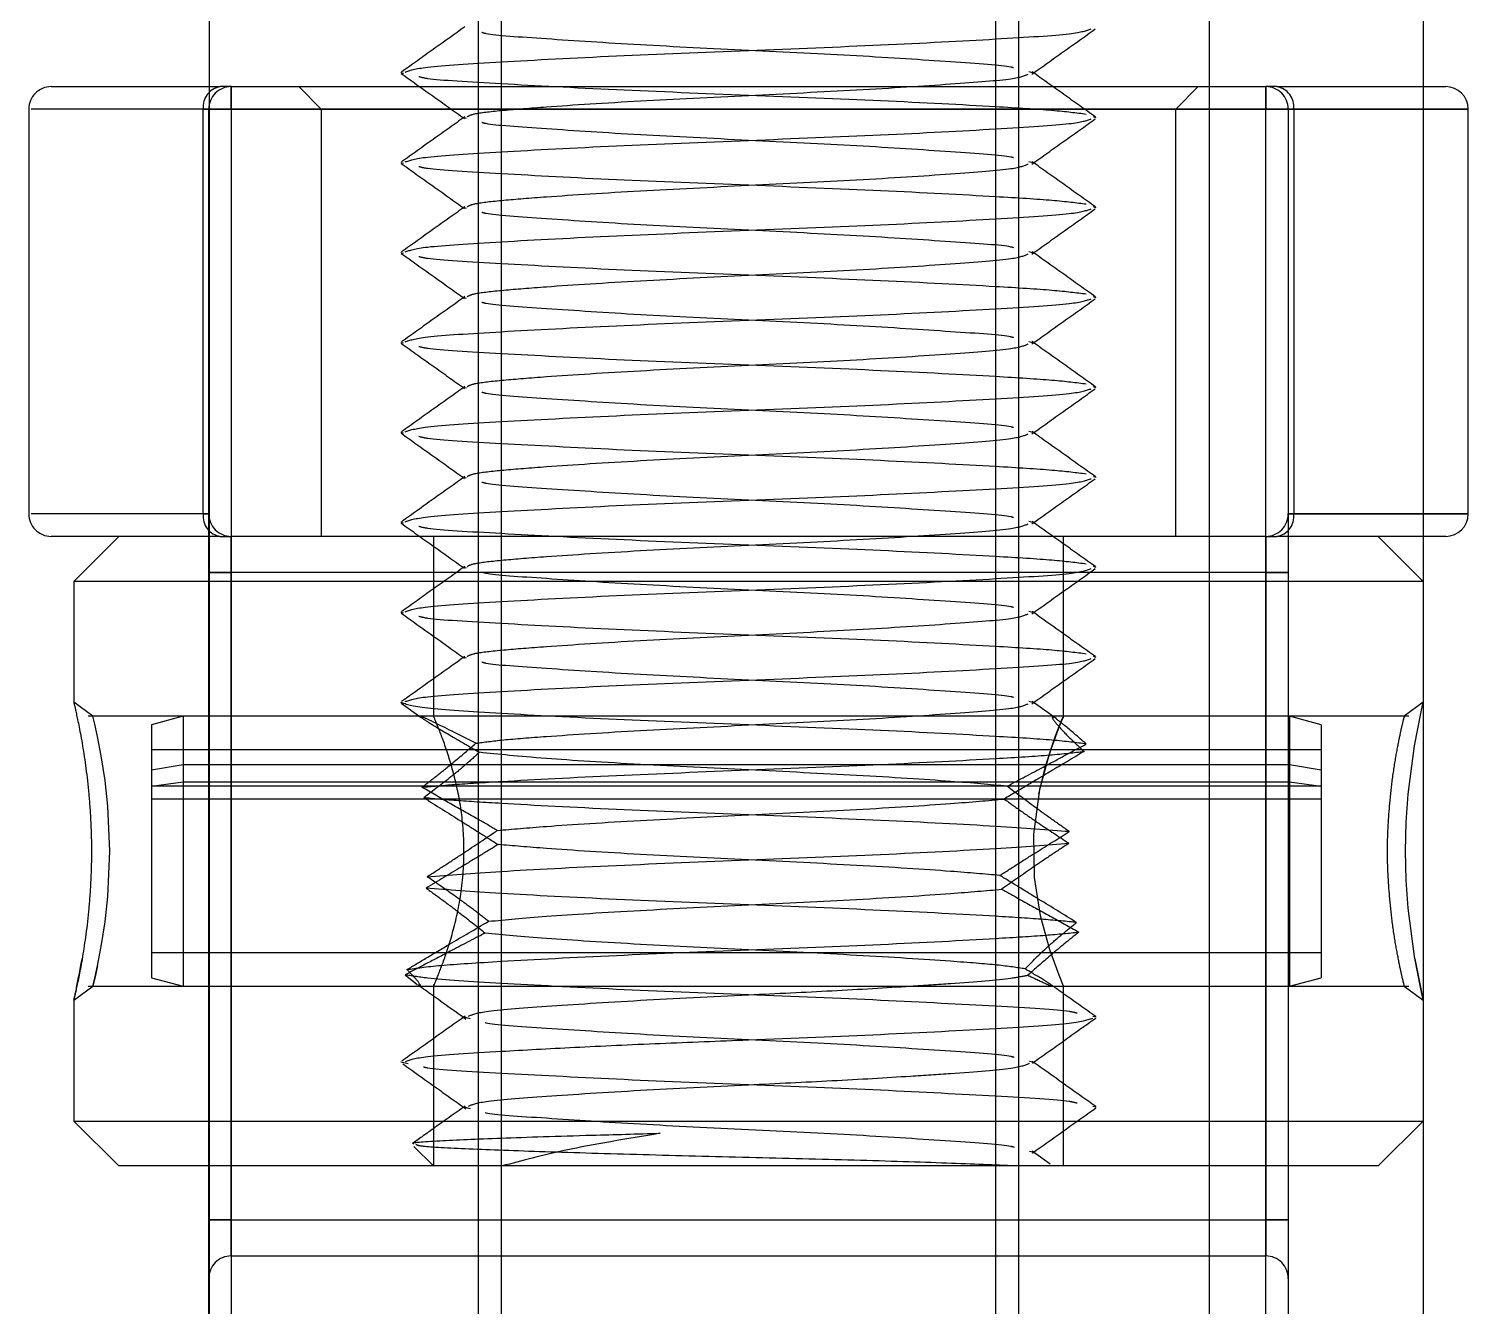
# Model space of a CAD drawing. Header units: metres. Extents: x 0 to 63075, y 0 to 44550.
# Drawn here: x 14191.33 to 14223.33, y 26987.41 to 27015.82 of the extents above; entities that cross this region are included whole.
import ezdxf

# ---------------------------------------------------------------- set-up
doc = ezdxf.new("R2010")
doc.units = ezdxf.units.M
doc.header["$LTSCALE"] = 75
doc.linetypes.add('HIDDEN2', pattern=[4.7625, 3.175, -1.5875])
for name, color, linetype in [('SDM', 7, 'Continuous'), ('SL4', 4, 'Continuous'), ('ST1', 7, 'HIDDEN2')]:
    doc.layers.add(name, color=color, linetype=linetype)

# ---------------------------------------------------------------- blocks, each defined once
blk = doc.blocks.new('A$Cb6dca9d5')
at = {"layer": 'SL4'}
for p, q in [((371.108, 378.194), (371.108, 86.437)), ((375.865, 378.019), (375.865, 91.194)), ((348.878, 344.217), (348.878, 117.694)), ((375.865, 274.763), (376.365, 274.763)), ((376.865, 274.263), (375.865, 274.263)), ((376.865, 265.263), (376.865, 274.263)), ((375.865, 265.263), (376.865, 265.263)), ((376.365, 264.763), (375.865, 264.763))]:
    blk.add_line(p, q, dxfattribs=at)
for centre, start, end in [((376.365, 274.263), 0, 90), ((376.365, 265.263), 270, 0)]:
    blk.add_arc(centre, 0.5, start, end, dxfattribs=at)
at = {"layer": 'ST1'}
for p, q in [((348.878, 381.194), (348.878, 81.194)), ((371.108, 381.194), (371.108, 86.437)), ((354.865, 121.694), (354.865, 340.694)), ((355.365, 340.694), (355.365, 121.694)), ((366.365, 121.694), (366.365, 340.694)), ((366.865, 340.694), (366.865, 121.694)), ((353.194, 275.056), (353.138, 275.069)), ((367.186, 275.069), (367.098, 275.092)), ((345.365, 274.763), (349.123, 274.763)), ((349.365, 274.763), (349.123, 274.763)), ((349.365, 274.263), (349.365, 274.763)), ((349.365, 274.763), (372.365, 274.763)), ((349.365, 274.763), (349.365, 274.263)), ((350.865, 274.763), (351.365, 274.263)), ((370.365, 274.263), (370.865, 274.763)), ((372.365, 274.263), (372.365, 274.763)), ((372.607, 274.763), (372.365, 274.763)), ((372.365, 274.763), (372.365, 274.263)), ((372.607, 274.763), (375.865, 274.763)), ((344.865, 274.263), (344.865, 265.263)), ((348.744, 274.263), (344.915, 274.263)), ((348.865, 274.263), (348.744, 274.263)), ((348.744, 265.263), (348.744, 274.263)), ((348.744, 274.263), (348.865, 274.263)), ((348.865, 274.263), (349.365, 274.263)), ((348.865, 241.913), (348.865, 274.263)), ((349.365, 274.263), (348.865, 274.263)), ((372.365, 274.263), (349.365, 274.263)), ((349.365, 274.263), (349.365, 241.913)), ((349.365, 274.263), (351.365, 274.263)), ((351.365, 274.263), (370.365, 274.263)), ((351.365, 274.263), (351.365, 264.763)), ((370.365, 264.763), (370.365, 274.263)), ((370.365, 274.263), (372.365, 274.263)), ((372.365, 274.263), (372.865, 274.263)), ((372.365, 241.913), (372.365, 274.263)), ((372.865, 274.263), (372.365, 274.263)), ((372.865, 274.263), (372.865, 241.913)), ((372.865, 274.263), (372.986, 274.263)), ((372.986, 274.263), (372.865, 274.263)), ((372.986, 274.263), (372.986, 265.263)), ((372.986, 274.263), (376.865, 274.263)), ((375.865, 274.263), (372.986, 274.263)), ((354.597, 274.055), (354.544, 274.069)), ((368.592, 274.069), (368.534, 274.09)), ((353.194, 273.056), (353.138, 273.069)), ((367.186, 273.069), (367.098, 273.092)), ((354.597, 272.055), (354.544, 272.069)), ((368.592, 272.069), (368.534, 272.09)), ((353.194, 271.056), (353.138, 271.069)), ((367.186, 271.069), (367.098, 271.092)), ((368.592, 270.069), (368.534, 270.09)), ((354.597, 270.055), (354.544, 270.069)), ((353.194, 269.056), (353.138, 269.069)), ((367.186, 269.069), (367.098, 269.092)), ((354.597, 268.055), (354.544, 268.069)), ((368.592, 268.069), (368.534, 268.09)), ((353.194, 267.056), (353.138, 267.069)), ((367.186, 267.069), (367.098, 267.092)), ((354.597, 266.055), (354.544, 266.069)), ((368.592, 266.069), (368.534, 266.09)), ((348.744, 265.263), (344.915, 265.263)), ((348.865, 265.263), (348.744, 265.263)), ((348.744, 265.263), (348.865, 265.263)), ((353.194, 265.056), (353.138, 265.069)), ((367.186, 265.069), (367.098, 265.092)), ((372.865, 265.263), (372.986, 265.263)), ((372.986, 265.263), (372.865, 265.263)), ((372.986, 265.263), (375.865, 265.263)), ((376.865, 265.263), (372.986, 265.263)), ((349.123, 264.763), (345.365, 264.763)), ((346.865, 264.763), (345.865, 263.763)), ((349.123, 264.763), (349.365, 264.763)), ((349.365, 263.963), (349.365, 264.763)), ((372.365, 264.763), (349.365, 264.763)), ((349.365, 264.763), (349.365, 263.963)), ((353.865, 264.763), (353.865, 260.763)), ((367.865, 260.724), (367.865, 264.763)), ((372.365, 264.763), (372.365, 263.963)), ((372.365, 264.763), (372.607, 264.763)), ((372.365, 263.963), (372.365, 264.763)), ((375.865, 264.763), (372.607, 264.763)), ((375.865, 263.763), (374.865, 264.763)), ((354.597, 264.055), (354.544, 264.069)), ((368.592, 264.069), (368.534, 264.09)), ((375.865, 263.763), (345.865, 263.763)), ((345.865, 263.763), (345.865, 261.077)), ((349.365, 263.963), (348.865, 263.963)), ((348.865, 263.963), (349.365, 263.963)), ((349.365, 249.563), (349.365, 263.963)), ((372.365, 263.963), (349.365, 263.963)), ((372.865, 263.963), (372.365, 263.963)), ((372.365, 263.963), (372.365, 249.563)), ((372.365, 263.963), (372.865, 263.963)), ((353.194, 263.056), (353.138, 263.069)), ((367.186, 263.069), (367.098, 263.092)), ((368.592, 262.069), (368.534, 262.09)), ((354.597, 262.055), (354.544, 262.069)), ((346.286, 260.763), (345.865, 261.077)), ((353.143, 261.056), (353.591, 260.737)), ((367.186, 261.069), (367.098, 261.092)), ((367.702, 260.713), (367.169, 261.093)), ((375.865, 261.077), (375.444, 260.763)), ((353.865, 260.763), (346.186, 260.763)), ((348.295, 260.763), (347.595, 260.575)), ((347.595, 260.575), (347.595, 254.95)), ((348.295, 260.763), (348.295, 254.763)), ((372.895, 260.763), (348.295, 260.763)), ((367.642, 260.763), (353.583, 260.763)), ((375.544, 260.763), (367.848, 260.763)), ((372.895, 260.763), (372.895, 254.763)), ((373.595, 260.575), (372.895, 260.763)), ((373.595, 260.575), (373.595, 254.95)), ((373.595, 260.013), (347.595, 260.013)), ((347.595, 259.569), (348.295, 259.689)), ((348.295, 259.689), (372.895, 259.689)), ((372.895, 259.689), (373.595, 259.569)), ((347.595, 259.21), (348.295, 259.306)), ((373.595, 259.208), (347.595, 259.208)), ((348.295, 259.306), (372.895, 259.306)), ((372.895, 259.306), (373.595, 259.21)), ((373.595, 258.92), (347.595, 258.92)), ((347.595, 255.513), (373.595, 255.513)), ((345.865, 254.448), (346.286, 254.763)), ((346.186, 254.763), (353.882, 254.763)), ((347.595, 254.95), (348.295, 254.763)), ((348.295, 254.763), (372.895, 254.763)), ((353.233, 255.016), (353.5, 254.8)), ((353.379, 254.892), (353.446, 254.844)), ((353.542, 254.763), (367.602, 254.763)), ((353.865, 254.801), (353.865, 250.763)), ((367.865, 250.763), (367.865, 254.763)), ((367.865, 254.763), (375.544, 254.763)), ((372.895, 254.763), (373.595, 254.95)), ((375.444, 254.763), (375.865, 254.448)), ((345.865, 254.449), (345.865, 251.763)), ((368.592, 254.069), (368.517, 254.085)), ((354.682, 254.032), (354.544, 254.069)), ((353.299, 253.034), (353.138, 253.069)), ((367.186, 253.069), (367.111, 253.088)), ((354.682, 252.032), (354.544, 252.069)), ((368.592, 252.069), (368.517, 252.085)), ((345.865, 251.763), (375.865, 251.763)), ((345.865, 251.763), (346.865, 250.763)), ((374.865, 250.763), (375.865, 251.763)), ((353.428, 251.2), (353.865, 250.763)), ((367.186, 251.069), (367.111, 251.088)), ((367.573, 250.805), (367.174, 251.09)), ((374.865, 250.763), (346.865, 250.763)), ((349.365, 249.563), (348.865, 249.563)), ((348.865, 249.563), (349.365, 249.563)), ((349.365, 248.763), (349.365, 249.563)), ((349.365, 249.563), (372.365, 249.563)), ((349.365, 249.563), (349.365, 248.763)), ((372.865, 249.563), (372.365, 249.563)), ((372.365, 249.563), (372.365, 248.763)), ((372.365, 248.763), (372.365, 249.563)), ((372.365, 249.563), (372.865, 249.563)), ((349.365, 248.763), (372.365, 248.763))]:
    blk.add_line(p, q, dxfattribs=at)
at = {"layer": 'ST1', "flags": 128}
for points in [[(375.679, 255.37), (375.808, 254.704), (375.865, 254.448), (375.808, 254.704), (375.67, 255.42), (375.531, 256.495), (375.487, 257.121), (375.472, 257.765), (375.487, 258.407), (375.531, 259.034), (375.67, 260.108), (375.808, 260.822), (375.865, 261.077), (375.865, 261.077)], [(346.393, 255.211), (346.334, 254.94), (346.286, 254.763), (346.334, 254.939), (346.393, 255.21), (346.476, 255.642), (346.56, 256.192), (346.62, 256.756), (346.668, 257.762), (346.62, 258.767), (346.56, 259.332), (346.476, 259.882), (346.393, 260.314), (346.334, 260.585), (346.286, 260.763), (346.286, 260.763)], [(367.323, 259.033), (367.473, 259.676), (367.691, 260.33), (367.841, 260.706), (367.854, 260.736), (367.746, 260.473), (367.555, 259.943), (367.337, 259.137), (367.201, 258.144), (367.216, 257.181), (367.35, 256.33), (367.556, 255.578), (367.762, 255.012), (367.862, 254.769), (367.865, 254.763), (367.865, 254.763)]]:
    blk.add_lwpolyline(points, dxfattribs=at)
at = {"layer": 'ST1'}
for centre, radius, start, end in [((345.365, 274.263), 0.5, 90, 180), ((349.193, 274.316), 0.452, 98.9432, 186.7634), ((349.365, 274.263), 0.5, 90, 180), ((372.365, 274.263), 0.5, 0, 90), ((372.537, 274.316), 0.452, 353.2366, 81.0568), ((345.365, 265.263), 0.5, 180, 270), ((349.193, 265.209), 0.452, 173.2366, 261.0568), ((349.365, 265.263), 0.5, 180, 270), ((372.365, 265.263), 0.5, 270, 0), ((372.537, 265.209), 0.452, 278.9432, 6.7634), ((349.365, 248.263), 0.5, 90, 180), ((372.365, 248.263), 0.5, 0, 90)]:
    blk.add_arc(centre, radius, start, end, dxfattribs=at)
for points, knots in [([(354.561, 276.093), (354.326, 275.926), (353.856, 275.591), (353.386, 275.256), (353.151, 275.088)], [0, 0, 0, 0, 0.4999079, 1, 1, 1, 1]), ([(353.229, 275.088), (353.334, 275.125), (353.561, 275.205), (355.282, 275.312), (357.822, 275.448), (360.865, 275.569), (363.908, 275.689), (366.447, 275.825), (368.157, 275.931), (368.382, 276.01), (368.485, 276.046)], [0, 0, 0, 0, 0.1117583, 0.2393882, 0.3722641, 0.5017472, 0.6312302, 0.7641061, 0.891736, 1, 1, 1, 1]), ([(366.759, 275.181), (366.74, 275.186), (366.578, 275.234), (365.389, 275.311), (363.365, 275.448), (360.865, 275.569), (358.367, 275.689), (356.334, 275.826), (355.127, 275.906), (354.964, 275.957), (354.936, 275.966)], [0, 0, 0, 0, 0.020732, 0.175704, 0.337058, 0.494284, 0.651511, 0.812864, 0.967837, 1, 1, 1, 1]), ([(367.164, 275.041), (367.399, 275.208), (367.869, 275.543), (368.339, 275.878), (368.574, 276.045)], [0, 0, 0, 0, 0.499911, 1, 1, 1, 1]), ([(353.143, 275.056), (353.377, 274.889), (353.847, 274.555), (354.316, 274.221), (354.55, 274.053)], [0, 0, 0, 0, 0.500033, 1, 1, 1, 1]), ([(368.375, 274.147), (368.156, 274.175), (367.718, 274.232), (366.214, 274.325), (363.905, 274.448), (360.868, 274.569), (357.814, 274.689), (355.313, 274.826), (353.794, 274.912), (353.589, 274.968), (353.537, 274.983)], [0, 0, 0, 0, 0.103388, 0.206233, 0.357671, 0.505243, 0.652814, 0.804253, 0.949712, 1, 1, 1, 1]), ([(354.609, 274.092), (354.65, 274.116), (354.738, 274.168), (355.379, 274.238), (356.52, 274.328), (358.382, 274.448), (360.863, 274.569), (363.355, 274.689), (365.43, 274.825), (366.819, 274.93), (367.002, 275.007), (367.085, 275.042)], [0, 0, 0, 0, 0.072607, 0.155069, 0.237884, 0.371691, 0.502076, 0.632461, 0.766268, 0.894784, 1, 1, 1, 1]), ([(368.577, 274.09), (368.342, 274.257), (367.873, 274.591), (367.404, 274.926), (367.169, 275.093)], [0, 0, 0, 0, 0.5000417, 1, 1, 1, 1]), ([(354.561, 274.093), (354.326, 273.926), (353.856, 273.591), (353.386, 273.256), (353.151, 273.088)], [0, 0, 0, 0, 0.4999079, 1, 1, 1, 1]), ([(353.229, 273.088), (353.334, 273.125), (353.561, 273.205), (355.282, 273.312), (357.822, 273.448), (360.865, 273.569), (363.908, 273.689), (366.447, 273.825), (368.157, 273.931), (368.382, 274.01), (368.485, 274.046)], [0, 0, 0, 0, 0.1117583, 0.2393882, 0.3722641, 0.5017472, 0.6312302, 0.7641061, 0.891736, 1, 1, 1, 1]), ([(366.759, 273.181), (366.74, 273.186), (366.578, 273.234), (365.389, 273.311), (363.365, 273.448), (360.865, 273.569), (358.367, 273.689), (356.334, 273.826), (355.127, 273.906), (354.964, 273.957), (354.936, 273.966)], [0, 0, 0, 0, 0.020732, 0.175704, 0.337058, 0.494284, 0.651511, 0.812864, 0.967837, 1, 1, 1, 1]), ([(367.164, 273.041), (367.399, 273.208), (367.869, 273.543), (368.339, 273.878), (368.574, 274.045)], [0, 0, 0, 0, 0.4999108, 1, 1, 1, 1]), ([(353.143, 273.056), (353.377, 272.889), (353.847, 272.555), (354.316, 272.221), (354.55, 272.053)], [0, 0, 0, 0, 0.500033, 1, 1, 1, 1]), ([(368.375, 272.147), (368.156, 272.175), (367.718, 272.232), (366.214, 272.325), (363.905, 272.448), (360.868, 272.569), (357.814, 272.689), (355.313, 272.826), (353.794, 272.912), (353.589, 272.968), (353.537, 272.983)], [0, 0, 0, 0, 0.1033882, 0.2062326, 0.357671, 0.5052426, 0.6528142, 0.8042526, 0.9497121, 1, 1, 1, 1]), ([(354.609, 272.092), (354.65, 272.116), (354.738, 272.168), (355.379, 272.238), (356.52, 272.328), (358.382, 272.448), (360.863, 272.569), (363.355, 272.689), (365.43, 272.825), (366.819, 272.93), (367.002, 273.007), (367.085, 273.042)], [0, 0, 0, 0, 0.072607, 0.155069, 0.237884, 0.371691, 0.502076, 0.632461, 0.766268, 0.894784, 1, 1, 1, 1]), ([(368.577, 272.09), (368.342, 272.257), (367.873, 272.591), (367.404, 272.926), (367.169, 273.093)], [0, 0, 0, 0, 0.5000417, 1, 1, 1, 1]), ([(354.561, 272.093), (354.326, 271.926), (353.856, 271.591), (353.386, 271.256), (353.151, 271.088)], [0, 0, 0, 0, 0.4999079, 1, 1, 1, 1]), ([(353.229, 271.088), (353.334, 271.125), (353.561, 271.205), (355.282, 271.312), (357.822, 271.448), (360.865, 271.569), (363.908, 271.689), (366.447, 271.825), (368.157, 271.931), (368.382, 272.01), (368.485, 272.046)], [0, 0, 0, 0, 0.1117583, 0.2393882, 0.3722641, 0.5017472, 0.6312302, 0.7641061, 0.891736, 1, 1, 1, 1]), ([(367.164, 271.041), (367.399, 271.208), (367.869, 271.543), (368.339, 271.878), (368.574, 272.045)], [0, 0, 0, 0, 0.4999108, 1, 1, 1, 1]), ([(366.759, 271.181), (366.74, 271.186), (366.578, 271.234), (365.389, 271.311), (363.365, 271.448), (360.865, 271.569), (358.367, 271.689), (356.334, 271.826), (355.127, 271.906), (354.964, 271.957), (354.936, 271.966)], [0, 0, 0, 0, 0.020732, 0.175704, 0.337058, 0.494284, 0.651511, 0.812864, 0.967837, 1, 1, 1, 1]), ([(353.143, 271.056), (353.377, 270.889), (353.847, 270.555), (354.316, 270.221), (354.55, 270.053)], [0, 0, 0, 0, 0.500033, 1, 1, 1, 1]), ([(354.609, 270.092), (354.65, 270.116), (354.738, 270.168), (355.379, 270.238), (356.52, 270.328), (358.382, 270.448), (360.863, 270.569), (363.355, 270.689), (365.43, 270.825), (366.819, 270.93), (367.002, 271.007), (367.085, 271.042)], [0, 0, 0, 0, 0.072607, 0.155069, 0.237884, 0.371691, 0.502076, 0.632461, 0.766268, 0.894784, 1, 1, 1, 1]), ([(368.577, 270.09), (368.342, 270.257), (367.873, 270.591), (367.404, 270.926), (367.169, 271.093)], [0, 0, 0, 0, 0.500042, 1, 1, 1, 1]), ([(368.375, 270.147), (368.156, 270.175), (367.718, 270.232), (366.214, 270.325), (363.905, 270.448), (360.868, 270.569), (357.814, 270.689), (355.313, 270.826), (353.794, 270.912), (353.589, 270.968), (353.537, 270.983)], [0, 0, 0, 0, 0.103388, 0.206233, 0.357671, 0.505243, 0.652814, 0.804253, 0.949712, 1, 1, 1, 1]), ([(354.561, 270.093), (354.326, 269.926), (353.856, 269.591), (353.386, 269.256), (353.151, 269.088)], [0, 0, 0, 0, 0.4999079, 1, 1, 1, 1]), ([(353.229, 269.088), (353.334, 269.125), (353.561, 269.205), (355.282, 269.312), (357.822, 269.448), (360.865, 269.569), (363.908, 269.689), (366.447, 269.825), (368.157, 269.931), (368.382, 270.01), (368.485, 270.046)], [0, 0, 0, 0, 0.111758, 0.239388, 0.372264, 0.501747, 0.63123, 0.764106, 0.891736, 1, 1, 1, 1]), ([(366.759, 269.181), (366.74, 269.186), (366.578, 269.234), (365.389, 269.311), (363.365, 269.448), (360.865, 269.569), (358.367, 269.689), (356.334, 269.826), (355.127, 269.906), (354.964, 269.957), (354.936, 269.966)], [0, 0, 0, 0, 0.020732, 0.175704, 0.337058, 0.494284, 0.651511, 0.812864, 0.967837, 1, 1, 1, 1]), ([(367.164, 269.041), (367.399, 269.208), (367.869, 269.543), (368.339, 269.878), (368.574, 270.045)], [0, 0, 0, 0, 0.499911, 1, 1, 1, 1]), ([(353.143, 269.056), (353.377, 268.889), (353.847, 268.555), (354.316, 268.221), (354.55, 268.053)], [0, 0, 0, 0, 0.500033, 1, 1, 1, 1]), ([(368.375, 268.147), (368.156, 268.175), (367.718, 268.232), (366.214, 268.325), (363.905, 268.448), (360.868, 268.569), (357.814, 268.689), (355.313, 268.826), (353.794, 268.912), (353.589, 268.968), (353.537, 268.983)], [0, 0, 0, 0, 0.103388, 0.206233, 0.357671, 0.505243, 0.652814, 0.804253, 0.949712, 1, 1, 1, 1]), ([(354.609, 268.092), (354.65, 268.116), (354.738, 268.168), (355.379, 268.238), (356.52, 268.328), (358.382, 268.448), (360.863, 268.569), (363.355, 268.689), (365.43, 268.825), (366.819, 268.93), (367.002, 269.007), (367.085, 269.042)], [0, 0, 0, 0, 0.072607, 0.155069, 0.237884, 0.371691, 0.502076, 0.632461, 0.766268, 0.894784, 1, 1, 1, 1]), ([(368.577, 268.09), (368.342, 268.257), (367.873, 268.591), (367.404, 268.926), (367.169, 269.093)], [0, 0, 0, 0, 0.500042, 1, 1, 1, 1]), ([(354.561, 268.093), (354.326, 267.926), (353.856, 267.591), (353.386, 267.256), (353.151, 267.088)], [0, 0, 0, 0, 0.4999079, 1, 1, 1, 1]), ([(353.229, 267.088), (353.334, 267.125), (353.561, 267.205), (355.282, 267.312), (357.822, 267.448), (360.865, 267.569), (363.908, 267.689), (366.447, 267.825), (368.157, 267.931), (368.382, 268.01), (368.485, 268.046)], [0, 0, 0, 0, 0.111758, 0.239388, 0.372264, 0.501747, 0.63123, 0.764106, 0.891736, 1, 1, 1, 1]), ([(366.759, 267.181), (366.74, 267.186), (366.578, 267.234), (365.389, 267.311), (363.365, 267.448), (360.865, 267.569), (358.367, 267.689), (356.334, 267.826), (355.127, 267.906), (354.964, 267.957), (354.936, 267.966)], [0, 0, 0, 0, 0.020732, 0.175704, 0.337058, 0.494284, 0.651511, 0.812864, 0.967837, 1, 1, 1, 1]), ([(367.164, 267.041), (367.399, 267.208), (367.869, 267.543), (368.339, 267.878), (368.574, 268.045)], [0, 0, 0, 0, 0.499911, 1, 1, 1, 1]), ([(353.143, 267.056), (353.377, 266.889), (353.847, 266.555), (354.316, 266.221), (354.55, 266.053)], [0, 0, 0, 0, 0.500033, 1, 1, 1, 1]), ([(368.375, 266.147), (368.156, 266.175), (367.718, 266.232), (366.214, 266.325), (363.905, 266.448), (360.868, 266.569), (357.814, 266.689), (355.313, 266.826), (353.794, 266.912), (353.589, 266.968), (353.537, 266.983)], [0, 0, 0, 0, 0.103388, 0.206233, 0.357671, 0.505243, 0.652814, 0.804253, 0.949712, 1, 1, 1, 1]), ([(354.609, 266.092), (354.65, 266.116), (354.738, 266.168), (355.379, 266.238), (356.52, 266.328), (358.382, 266.448), (360.863, 266.569), (363.355, 266.689), (365.43, 266.825), (366.819, 266.93), (367.002, 267.007), (367.085, 267.042)], [0, 0, 0, 0, 0.072607, 0.155069, 0.237884, 0.371691, 0.502076, 0.632461, 0.766268, 0.894784, 1, 1, 1, 1]), ([(368.577, 266.09), (368.342, 266.257), (367.873, 266.591), (367.404, 266.926), (367.169, 267.093)], [0, 0, 0, 0, 0.5000417, 1, 1, 1, 1]), ([(354.561, 266.093), (354.326, 265.926), (353.856, 265.591), (353.386, 265.256), (353.151, 265.088)], [0, 0, 0, 0, 0.499908, 1, 1, 1, 1]), ([(353.229, 265.088), (353.334, 265.125), (353.561, 265.205), (355.282, 265.312), (357.822, 265.448), (360.865, 265.569), (363.908, 265.689), (366.447, 265.825), (368.157, 265.931), (368.382, 266.01), (368.485, 266.046)], [0, 0, 0, 0, 0.111758, 0.239388, 0.372264, 0.501747, 0.63123, 0.764106, 0.891736, 1, 1, 1, 1]), ([(366.759, 265.181), (366.74, 265.186), (366.578, 265.234), (365.389, 265.311), (363.365, 265.448), (360.865, 265.569), (358.367, 265.689), (356.334, 265.826), (355.127, 265.906), (354.964, 265.957), (354.936, 265.966)], [0, 0, 0, 0, 0.020732, 0.175704, 0.337058, 0.494284, 0.651511, 0.812864, 0.967837, 1, 1, 1, 1]), ([(367.164, 265.041), (367.399, 265.208), (367.869, 265.543), (368.339, 265.878), (368.574, 266.045)], [0, 0, 0, 0, 0.4999108, 1, 1, 1, 1]), ([(353.143, 265.056), (353.377, 264.889), (353.847, 264.555), (354.316, 264.221), (354.55, 264.053)], [0, 0, 0, 0, 0.500033, 1, 1, 1, 1]), ([(368.375, 264.147), (368.156, 264.175), (367.718, 264.232), (366.214, 264.325), (363.905, 264.448), (360.868, 264.569), (357.814, 264.689), (355.313, 264.826), (353.794, 264.912), (353.589, 264.968), (353.537, 264.983)], [0, 0, 0, 0, 0.103388, 0.206233, 0.357671, 0.505243, 0.652814, 0.804253, 0.949712, 1, 1, 1, 1]), ([(354.609, 264.092), (354.65, 264.116), (354.738, 264.168), (355.379, 264.238), (356.52, 264.328), (358.382, 264.448), (360.863, 264.569), (363.355, 264.689), (365.43, 264.825), (366.819, 264.93), (367.002, 265.007), (367.085, 265.042)], [0, 0, 0, 0, 0.072607, 0.155069, 0.237884, 0.371691, 0.502076, 0.632461, 0.766268, 0.894784, 1, 1, 1, 1]), ([(368.577, 264.09), (368.342, 264.257), (367.873, 264.591), (367.404, 264.926), (367.169, 265.093)], [0, 0, 0, 0, 0.500042, 1, 1, 1, 1]), ([(354.561, 264.093), (354.326, 263.926), (353.856, 263.591), (353.386, 263.256), (353.151, 263.088)], [0, 0, 0, 0, 0.499908, 1, 1, 1, 1]), ([(353.229, 263.088), (353.334, 263.125), (353.561, 263.205), (355.282, 263.312), (357.822, 263.448), (360.865, 263.569), (363.908, 263.689), (366.447, 263.825), (368.157, 263.931), (368.382, 264.01), (368.485, 264.046)], [0, 0, 0, 0, 0.111758, 0.239388, 0.372264, 0.501747, 0.63123, 0.764106, 0.891736, 1, 1, 1, 1]), ([(367.164, 263.041), (367.399, 263.208), (367.869, 263.543), (368.339, 263.878), (368.574, 264.045)], [0, 0, 0, 0, 0.4999108, 1, 1, 1, 1]), ([(366.759, 263.181), (366.74, 263.186), (366.578, 263.234), (365.389, 263.311), (363.365, 263.448), (360.865, 263.569), (358.366, 263.689), (356.336, 263.826), (355.136, 263.905), (354.973, 263.955), (354.948, 263.963)], [0, 0, 0, 0, 0.020815, 0.176404, 0.338399, 0.496251, 0.654103, 0.816098, 0.971687, 1, 1, 1, 1]), ([(353.143, 263.056), (353.377, 262.889), (353.847, 262.555), (354.316, 262.221), (354.55, 262.053)], [0, 0, 0, 0, 0.500033, 1, 1, 1, 1]), ([(354.609, 262.092), (354.65, 262.116), (354.738, 262.168), (355.379, 262.238), (356.52, 262.328), (358.382, 262.448), (360.863, 262.569), (363.355, 262.689), (365.43, 262.825), (366.819, 262.93), (367.002, 263.007), (367.085, 263.042)], [0, 0, 0, 0, 0.072607, 0.155069, 0.237884, 0.371691, 0.502076, 0.632461, 0.766268, 0.894784, 1, 1, 1, 1]), ([(368.577, 262.09), (368.342, 262.257), (367.873, 262.591), (367.404, 262.926), (367.169, 263.093)], [0, 0, 0, 0, 0.500042, 1, 1, 1, 1]), ([(368.375, 262.147), (368.156, 262.175), (367.718, 262.232), (366.214, 262.325), (363.905, 262.448), (360.868, 262.569), (357.814, 262.689), (355.313, 262.826), (353.794, 262.912), (353.589, 262.968), (353.537, 262.983)], [0, 0, 0, 0, 0.103388, 0.206233, 0.357671, 0.505243, 0.652814, 0.804253, 0.949712, 1, 1, 1, 1]), ([(354.561, 262.093), (354.326, 261.926), (353.856, 261.591), (353.386, 261.256), (353.151, 261.088)], [0, 0, 0, 0, 0.499908, 1, 1, 1, 1]), ([(353.229, 261.088), (353.334, 261.125), (353.561, 261.205), (355.282, 261.312), (357.822, 261.448), (360.865, 261.569), (363.908, 261.689), (366.447, 261.825), (368.157, 261.931), (368.382, 262.01), (368.485, 262.046)], [0, 0, 0, 0, 0.111758, 0.239388, 0.372264, 0.501747, 0.63123, 0.764106, 0.891736, 1, 1, 1, 1]), ([(366.759, 261.181), (366.74, 261.186), (366.578, 261.234), (365.389, 261.311), (363.365, 261.448), (360.865, 261.569), (358.367, 261.689), (356.334, 261.826), (355.127, 261.906), (354.964, 261.957), (354.936, 261.966)], [0, 0, 0, 0, 0.020732, 0.175704, 0.337058, 0.494284, 0.651511, 0.812864, 0.967837, 1, 1, 1, 1]), ([(367.164, 261.041), (367.399, 261.208), (367.869, 261.543), (368.339, 261.878), (368.574, 262.045)], [0, 0, 0, 0, 0.499911, 1, 1, 1, 1]), ([(345.865, 261.077), (345.877, 261.025), (345.901, 260.922), (346.061, 260.167), (346.187, 259.247), (346.247, 258.413), (346.263, 257.762), (346.247, 257.111), (346.187, 256.278), (346.059, 255.35), (345.906, 254.625), (345.844, 254.364), (345.905, 254.599), (346.003, 255.12), (346.051, 255.37)], [0, 0, 0, 0, 0.1017413, 0.202798, 0.3026458, 0.3527965, 0.4021372, 0.4514172, 0.5016807, 0.60153, 0.7026171, 0.8044616, 0.9060988, 1, 1, 1, 1]), ([(368.375, 260.147), (368.156, 260.175), (367.718, 260.232), (366.213, 260.325), (363.905, 260.448), (360.865, 260.569), (357.823, 260.689), (355.277, 260.825), (353.489, 260.938), (353.256, 261.025), (353.138, 261.069)], [0, 0, 0, 0, 0.094003, 0.187512, 0.325203, 0.459378, 0.593554, 0.731245, 0.863501, 1, 1, 1, 1]), ([(354.805, 260.163), (354.988, 260.188), (355.354, 260.239), (356.532, 260.328), (358.378, 260.448), (360.864, 260.569), (363.355, 260.689), (365.43, 260.825), (366.819, 260.93), (367.002, 261.007), (367.085, 261.042)], [0, 0, 0, 0, 0.088918, 0.178216, 0.322499, 0.463092, 0.603685, 0.747969, 0.886546, 1, 1, 1, 1]), ([(354.805, 260.163), (354.481, 260.326), (354.014, 260.561), (353.635, 260.742), (353.533, 260.779), (353.628, 260.706), (353.955, 260.503), (354.419, 260.229), (354.776, 260.022), (354.882, 259.961)], [0, 0, 0, 0, 0.258271, 0.372339, 0.487332, 0.589054, 0.71672, 0.9158, 1, 1, 1, 1]), ([(353.882, 254.801), (353.877, 254.792), (353.864, 254.76), (353.977, 255.025), (354.176, 255.557), (354.409, 256.364), (354.554, 257.343), (354.537, 258.34), (354.388, 259.237), (354.165, 260.004), (353.951, 260.563), (353.869, 260.752), (353.866, 260.761), (353.865, 260.763)], [0, 0, 0, 0, 0.042064, 0.139917, 0.240882, 0.349454, 0.459852, 0.561345, 0.657638, 0.759941, 0.870291, 0.978834, 1, 1, 1, 1]), ([(367.642, 260.736), (367.628, 260.74), (367.59, 260.751), (367.741, 260.554), (368.006, 260.274), (368.235, 260.063), (368.324, 259.981)], [0, 0, 0, 0, 0.188585, 0.497723, 0.805445, 1, 1, 1, 1]), ([(368.375, 260.147), (368.195, 260.302), (367.891, 260.563), (367.755, 260.668), (367.7, 260.71)], [0, 0, 0, 0, 0.59338, 1, 1, 1, 1]), ([(375.444, 260.763), (375.433, 260.729), (375.415, 260.674), (375.337, 260.321), (375.254, 259.903), (375.17, 259.369), (375.095, 258.66), (375.042, 257.764), (375.094, 256.868), (375.17, 256.158), (375.253, 255.626), (375.338, 255.2), (375.408, 254.877), (375.459, 254.704), (375.444, 254.763), (375.444, 254.763)], [0, 0, 0, 0, 0.109362, 0.175749, 0.249858, 0.324841, 0.391554, 0.499929, 0.608436, 0.675138, 0.750058, 0.824268, 0.8907, 0.999989, 1, 1, 1, 1]), ([(353.604, 259.183), (353.722, 259.274), (353.959, 259.458), (354.377, 259.795), (354.639, 260.021), (354.805, 260.163)], [0, 0, 0, 0, 0.2686568, 0.5374025, 1, 1, 1, 1]), ([(353.604, 259.183), (353.825, 259.204), (354.271, 259.247), (355.63, 259.332), (357.825, 259.448), (360.865, 259.569), (363.905, 259.689), (366.187, 259.811), (367.657, 259.902), (368.102, 259.955), (368.324, 259.981)], [0, 0, 0, 0, 0.085004, 0.171301, 0.329311, 0.483287, 0.637262, 0.795272, 0.897616, 1, 1, 1, 1]), ([(354.882, 259.961), (354.784, 259.872), (354.589, 259.694), (354.178, 259.353), (353.851, 259.105), (353.645, 258.95)], [0, 0, 0, 0, 0.2715784, 0.542917, 1, 1, 1, 1]), ([(366.614, 259.207), (366.236, 259.242), (365.428, 259.316), (363.341, 259.448), (360.865, 259.569), (358.391, 259.69), (356.114, 259.832), (355.309, 259.916), (354.882, 259.961)], [0, 0, 0, 0, 0.147821, 0.315698, 0.479282, 0.642865, 0.810742, 1, 1, 1, 1]), ([(368.324, 259.981), (368.079, 259.835), (367.674, 259.592), (367.072, 259.233), (366.723, 259.026), (366.549, 258.923)], [0, 0, 0, 0, 0.433845, 0.716111, 1, 1, 1, 1]), ([(366.614, 259.207), (366.884, 259.351), (367.325, 259.584), (367.912, 259.899), (368.22, 260.064), (368.375, 260.147)], [0, 0, 0, 0, 0.441766, 0.719681, 1, 1, 1, 1]), ([(367.999, 258.197), (367.87, 258.287), (367.611, 258.469), (367.142, 258.806), (366.817, 259.053), (366.614, 259.207)], [0, 0, 0, 0, 0.272181, 0.544383, 1, 1, 1, 1]), ([(355.282, 258.225), (355.141, 258.305), (354.789, 258.507), (354.227, 258.828), (353.812, 259.064), (353.604, 259.183)], [0, 0, 0, 0, 0.248799, 0.623508, 1, 1, 1, 1]), ([(353.645, 258.95), (353.918, 258.78), (354.328, 258.525), (354.881, 258.176), (355.16, 257.999), (355.299, 257.911)], [0, 0, 0, 0, 0.497457, 0.748438, 1, 1, 1, 1]), ([(367.999, 258.197), (367.513, 258.235), (366.523, 258.312), (363.89, 258.448), (360.869, 258.569), (357.824, 258.689), (355.646, 258.805), (354.308, 258.888), (353.865, 258.929), (353.645, 258.95)], [0, 0, 0, 0, 0.162123, 0.329894, 0.49338, 0.656866, 0.824637, 0.913089, 1, 1, 1, 1]), ([(355.282, 258.225), (355.618, 258.254), (356.413, 258.323), (358.388, 258.448), (360.865, 258.569), (363.341, 258.689), (365.383, 258.818), (366.187, 258.89), (366.549, 258.923)], [0, 0, 0, 0, 0.133333, 0.315032, 0.492083, 0.669134, 0.850833, 1, 1, 1, 1]), ([(366.549, 258.923), (366.675, 258.832), (366.927, 258.651), (367.407, 258.322), (367.764, 258.087), (367.988, 257.939)], [0, 0, 0, 0, 0.270831, 0.541621, 1, 1, 1, 1]), ([(353.721, 257.196), (353.854, 257.282), (354.12, 257.453), (354.643, 257.795), (355.028, 258.054), (355.282, 258.225)], [0, 0, 0, 0, 0.254741, 0.509482, 1, 1, 1, 1]), ([(353.721, 257.196), (354.21, 257.234), (355.2, 257.312), (357.839, 257.448), (360.865, 257.569), (363.891, 257.689), (366.514, 257.824), (367.504, 257.902), (367.988, 257.939)], [0, 0, 0, 0, 0.165658, 0.335718, 0.501437, 0.667155, 0.837216, 1, 1, 1, 1]), ([(366.455, 257.224), (366.588, 257.31), (366.854, 257.482), (367.369, 257.808), (367.752, 258.044), (367.999, 258.197)], [0, 0, 0, 0, 0.260982, 0.521952, 1, 1, 1, 1]), ([(367.988, 257.939), (367.856, 257.851), (367.591, 257.676), (367.089, 257.336), (366.727, 257.081), (366.493, 256.917)], [0, 0, 0, 0, 0.262288, 0.524583, 1, 1, 1, 1]), ([(355.299, 257.911), (355.163, 257.827), (354.892, 257.661), (354.357, 257.338), (353.959, 257.1), (353.697, 256.944)], [0, 0, 0, 0, 0.2541453, 0.5082878, 1, 1, 1, 1]), ([(366.455, 257.224), (366.117, 257.253), (365.322, 257.322), (363.342, 257.448), (360.865, 257.569), (358.388, 257.689), (356.423, 257.814), (355.631, 257.882), (355.299, 257.911)], [0, 0, 0, 0, 0.1367529, 0.3216702, 0.5018576, 0.682045, 0.8669623, 1, 1, 1, 1]), ([(355.087, 256.204), (354.968, 256.296), (354.73, 256.48), (354.275, 256.813), (353.934, 257.049), (353.721, 257.196)], [0, 0, 0, 0, 0.2750685, 0.550049, 1, 1, 1, 1]), ([(368.16, 256.178), (367.882, 256.348), (367.463, 256.604), (366.89, 256.956), (366.6, 257.135), (366.455, 257.224)], [0, 0, 0, 0, 0.496833, 0.748087, 1, 1, 1, 1]), ([(353.697, 256.944), (353.823, 256.852), (354.076, 256.668), (354.523, 256.333), (354.824, 256.092), (355.011, 255.943)], [0, 0, 0, 0, 0.275465, 0.55097, 1, 1, 1, 1]), ([(368.16, 256.178), (367.938, 256.201), (367.49, 256.245), (366.113, 256.331), (363.906, 256.448), (360.861, 256.569), (357.841, 256.689), (355.18, 256.826), (354.191, 256.905), (353.697, 256.944)], [0, 0, 0, 0, 0.091539, 0.184266, 0.349273, 0.510066, 0.67086, 0.835866, 1, 1, 1, 1]), ([(355.087, 256.204), (355.472, 256.24), (356.28, 256.315), (358.389, 256.448), (360.865, 256.569), (363.342, 256.689), (365.346, 256.816), (366.145, 256.886), (366.493, 256.917)], [0, 0, 0, 0, 0.161443, 0.339076, 0.512165, 0.685254, 0.862887, 1, 1, 1, 1]), ([(366.493, 256.917), (366.638, 256.837), (367.001, 256.636), (367.578, 256.316), (367.999, 256.082), (368.21, 255.965)], [0, 0, 0, 0, 0.248503, 0.623083, 1, 1, 1, 1]), ([(353.273, 255.131), (353.418, 255.218), (353.709, 255.393), (354.317, 255.754), (354.792, 256.031), (355.087, 256.204)], [0, 0, 0, 0, 0.275087, 0.549567, 1, 1, 1, 1]), ([(367.014, 255.146), (367.17, 255.307), (367.402, 255.544), (367.824, 255.908), (368.048, 256.088), (368.16, 256.178)], [0, 0, 0, 0, 0.509215, 0.752961, 1, 1, 1, 1]), ([(355.011, 255.943), (354.747, 255.806), (354.295, 255.571), (353.692, 255.255), (353.387, 255.097), (353.233, 255.016)], [0, 0, 0, 0, 0.407732, 0.700309, 1, 1, 1, 1]), ([(353.273, 255.131), (353.482, 255.162), (353.898, 255.225), (355.466, 255.322), (357.824, 255.448), (360.865, 255.569), (363.905, 255.689), (366.134, 255.808), (367.537, 255.895), (367.986, 255.942), (368.21, 255.965)], [0, 0, 0, 0, 0.113372, 0.225249, 0.376702, 0.524287, 0.671873, 0.823326, 0.912077, 1, 1, 1, 1]), ([(367.014, 255.146), (366.835, 255.174), (366.478, 255.231), (365.243, 255.325), (363.353, 255.448), (360.862, 255.569), (358.391, 255.689), (356.222, 255.826), (355.413, 255.904), (355.011, 255.943)], [0, 0, 0, 0, 0.109023, 0.217406, 0.376039, 0.530614, 0.685189, 0.843822, 1, 1, 1, 1]), ([(368.21, 255.965), (368.099, 255.876), (367.878, 255.698), (367.464, 255.349), (367.231, 255.144), (367.074, 255.006)], [0, 0, 0, 0, 0.245874, 0.491876, 1, 1, 1, 1]), ([(353.542, 254.789), (353.555, 254.783), (353.599, 254.762), (353.489, 254.905), (353.334, 255.066), (353.273, 255.131)], [0, 0, 0, 0, 0.2173828, 0.6888388, 1, 1, 1, 1]), ([(367.074, 255.006), (367.214, 254.939), (367.458, 254.822), (367.632, 254.75), (367.621, 254.775), (367.431, 254.9), (367.173, 255.052), (367.014, 255.146)], [0, 0, 0, 0, 0.2320621, 0.4053342, 0.5794247, 0.7391837, 1, 1, 1, 1]), ([(368.175, 254.158), (368.126, 254.171), (367.922, 254.227), (366.414, 254.311), (363.917, 254.448), (360.862, 254.569), (357.825, 254.689), (355.273, 254.825), (353.736, 254.923), (353.373, 254.991), (353.233, 255.016)], [0, 0, 0, 0, 0.044539, 0.186352, 0.333994, 0.477866, 0.621739, 0.769381, 0.911194, 1, 1, 1, 1]), ([(353.511, 254.797), (353.635, 254.709), (353.993, 254.453), (354.35, 254.198), (354.584, 254.031)], [0, 0, 0, 0, 0.3458789, 1, 1, 1, 1]), ([(354.637, 254.093), (354.721, 254.129), (354.904, 254.207), (356.3, 254.312), (358.374, 254.448), (360.675, 254.56), (362.766, 254.66), (364.287, 254.749), (365.697, 254.846), (366.657, 254.92), (366.966, 254.984), (367.074, 255.006)], [0, 0, 0, 0, 0.111485, 0.244847, 0.383701, 0.519003, 0.622557, 0.729694, 0.794048, 0.92741, 1, 1, 1, 1]), ([(368.583, 254.085), (368.348, 254.252), (368.019, 254.487), (367.689, 254.722), (367.594, 254.79)], [0, 0, 0, 0, 0.71263, 1, 1, 1, 1]), ([(354.563, 254.094), (354.328, 253.927), (353.859, 253.592), (353.389, 253.258), (353.155, 253.091)], [0, 0, 0, 0, 0.499948, 1, 1, 1, 1]), ([(353.239, 253.09), (353.343, 253.127), (353.567, 253.206), (355.086, 253.299), (356.954, 253.402), (358.858, 253.49), (361.201, 253.581), (363.909, 253.689), (366.449, 253.825), (368.185, 253.933), (368.413, 254.015), (368.522, 254.053)], [0, 0, 0, 0, 0.108675, 0.235476, 0.323784, 0.412087, 0.497075, 0.625717, 0.75773, 0.884532, 1, 1, 1, 1]), ([(366.772, 253.177), (366.75, 253.184), (366.587, 253.233), (365.392, 253.311), (363.364, 253.448), (360.866, 253.569), (358.362, 253.689), (356.352, 253.826), (355.184, 253.899), (355.025, 253.942), (355.021, 253.943)], [0, 0, 0, 0, 0.025522, 0.184229, 0.34947, 0.510486, 0.671501, 0.836743, 0.99545, 1, 1, 1, 1]), ([(367.175, 253.049), (367.41, 253.216), (367.88, 253.551), (368.349, 253.886), (368.584, 254.053)], [0, 0, 0, 0, 0.4999186, 1, 1, 1, 1]), ([(353.18, 253.034), (353.415, 252.866), (353.883, 252.532), (354.35, 252.198), (354.584, 252.031)], [0, 0, 0, 0, 0.500027, 1, 1, 1, 1]), ([(368.175, 252.158), (368.126, 252.171), (367.922, 252.227), (366.415, 252.311), (363.916, 252.448), (360.866, 252.569), (357.81, 252.689), (355.33, 252.826), (353.868, 252.905), (353.669, 252.954), (353.641, 252.961)], [0, 0, 0, 0, 0.047646, 0.199353, 0.357295, 0.511204, 0.665113, 0.823055, 0.974761, 1, 1, 1, 1]), ([(354.637, 252.093), (354.721, 252.129), (354.904, 252.207), (356.3, 252.312), (358.374, 252.448), (360.675, 252.56), (362.766, 252.66), (364.288, 252.749), (365.694, 252.846), (366.845, 252.932), (367.029, 253.012), (367.115, 253.05)], [0, 0, 0, 0, 0.106668, 0.234267, 0.36712, 0.496575, 0.595655, 0.698162, 0.759735, 0.887334, 1, 1, 1, 1]), ([(368.583, 252.085), (368.348, 252.252), (367.878, 252.587), (367.408, 252.922), (367.174, 253.09)], [0, 0, 0, 0, 0.500093, 1, 1, 1, 1]), ([(354.563, 252.094), (354.328, 251.927), (353.944, 251.653), (353.56, 251.38), (353.411, 251.273)], [0, 0, 0, 0, 0.6113386, 1, 1, 1, 1]), ([(366.772, 251.177), (366.75, 251.184), (366.587, 251.233), (365.392, 251.311), (363.364, 251.448), (360.866, 251.569), (358.362, 251.689), (356.352, 251.826), (355.184, 251.899), (355.025, 251.942), (355.021, 251.943)], [0, 0, 0, 0, 0.025522, 0.184229, 0.34947, 0.510486, 0.671501, 0.836743, 0.99545, 1, 1, 1, 1]), ([(367.175, 251.049), (367.41, 251.216), (367.88, 251.551), (368.349, 251.886), (368.584, 252.053)], [0, 0, 0, 0, 0.4999186, 1, 1, 1, 1]), ([(353.423, 251.257), (353.415, 251.259), (353.316, 251.283), (353.926, 251.327), (355.264, 251.383), (357.07, 251.442), (358.389, 251.476), (358.904, 251.49)], [0, 0, 0, 0, 0.024344, 0.290236, 0.55602, 0.826852, 1, 1, 1, 1]), ([(366.804, 250.763), (366.331, 250.783), (365.386, 250.824), (363.254, 250.892), (360.883, 250.951), (358.46, 251.011), (356.253, 251.078), (354.557, 251.139), (353.544, 251.191), (353.493, 251.228), (353.471, 251.244)], [0, 0, 0, 0, 0.127856, 0.255712, 0.383567, 0.511324, 0.64267, 0.774035, 0.905324, 1, 1, 1, 1]), ([(358.904, 251.49), (358.157, 251.366), (356.73, 251.128), (355.821, 250.881), (355.388, 250.763)], [0, 0, 0, 0, 0.523722, 1, 1, 1, 1])]:
    blk.add_open_spline(points, degree=3, knots=knots, dxfattribs=at)

msp = doc.modelspace()

# ---------------------------------------------------------------- block references
at = {"layer": 'SDM'}
msp.add_blockref('A$Cb6dca9d5', (13846.469, 26739.769), dxfattribs=at)

doc.saveas('drawing.dxf')
